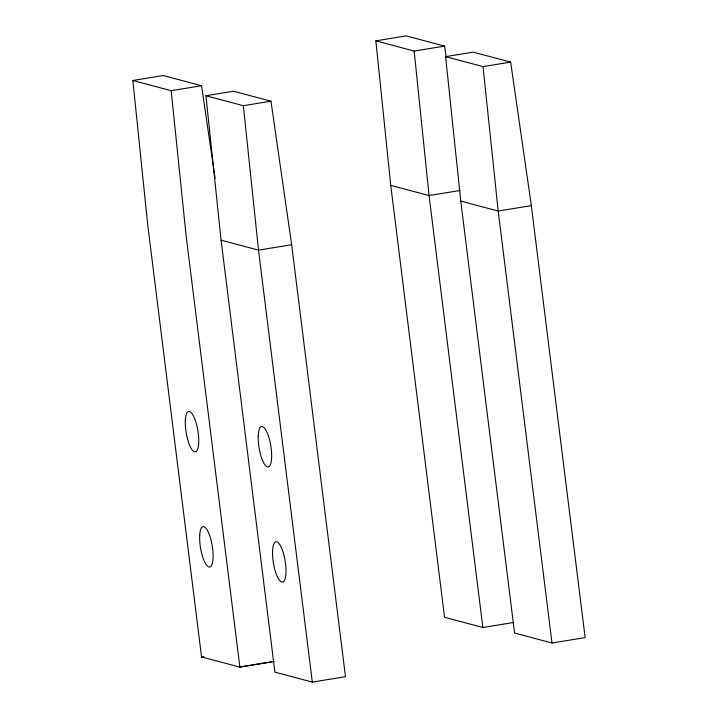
<?xml version="1.0" encoding="UTF-8"?>
<svg xmlns="http://www.w3.org/2000/svg" width="718" height="718" viewBox="0 0 718 718"><rect width="100%" height="100%" fill="white"/><g stroke="black" fill="none" stroke-linecap="round" stroke-linejoin="round"><path stroke-width="1.08" d="M274.258 661.529L239.866 667.139L201.552 656.934L147.746 224.976L132.857 80.488L163.237 75.534L201.561 85.738L214.332 173.083M513.819 622.452L482.864 627.505L444.55 617.3L390.745 185.343L375.855 40.854L406.235 35.9L444.559 46.105L446.174 57.144M132.857 80.488L171.18 90.701L201.561 85.738M375.855 40.854L414.178 51.059L444.559 46.105M205.922 95.736L233.529 91.231L270.964 101.202L291.661 244.73L345.466 676.697L312.321 682.1L274.895 672.129L221.09 240.171L205.922 95.736L243.348 105.699L270.964 101.202M445.6 56.641L473.207 52.136L510.642 62.107L531.338 205.635L585.143 637.602L551.998 643.005L514.573 633.034L460.768 201.076L445.6 56.641L483.026 66.603L510.642 62.107M460.014 190.494L429.059 195.547L390.745 185.343M291.661 244.73L258.516 250.142L221.09 240.171M531.338 205.635L498.193 211.047L460.768 201.076M201.552 656.934L203.634 656.593M201.991 657.051L203.813 656.755M239.426 667.022L245.807 665.981M246.714 665.828L267.563 662.436M268.604 662.265L272.248 661.664M214.637 175.165L215.086 178.279M551.998 643.005L498.193 211.047L483.026 66.603M482.864 627.505L429.059 195.547L414.178 51.059M312.321 682.1L258.516 250.142L243.348 105.699M239.866 667.139L186.061 235.181L171.18 90.701M272.553 551.621A20.472 5.941 80.7 0 0 282.21 582.154A20.472 5.941 80.7 0 0 283.018 552.007A20.472 5.941 80.7 0 0 272.553 551.621M258.202 436.436A20.472 5.941 80.7 0 0 267.859 466.96A20.472 5.941 80.7 0 0 268.676 436.813A20.472 5.941 80.7 0 0 258.202 436.436M185.352 420.138A20.472 5.941 80.7 0 0 194.524 451.819A20.472 5.941 80.7 0 0 196.158 423.019A20.472 5.941 80.7 0 0 185.352 420.138M199.703 535.332A20.472 5.941 80.7 0 0 208.875 567.005A20.472 5.941 80.7 0 0 210.509 538.213A20.472 5.941 80.7 0 0 199.703 535.332"/></g></svg>
